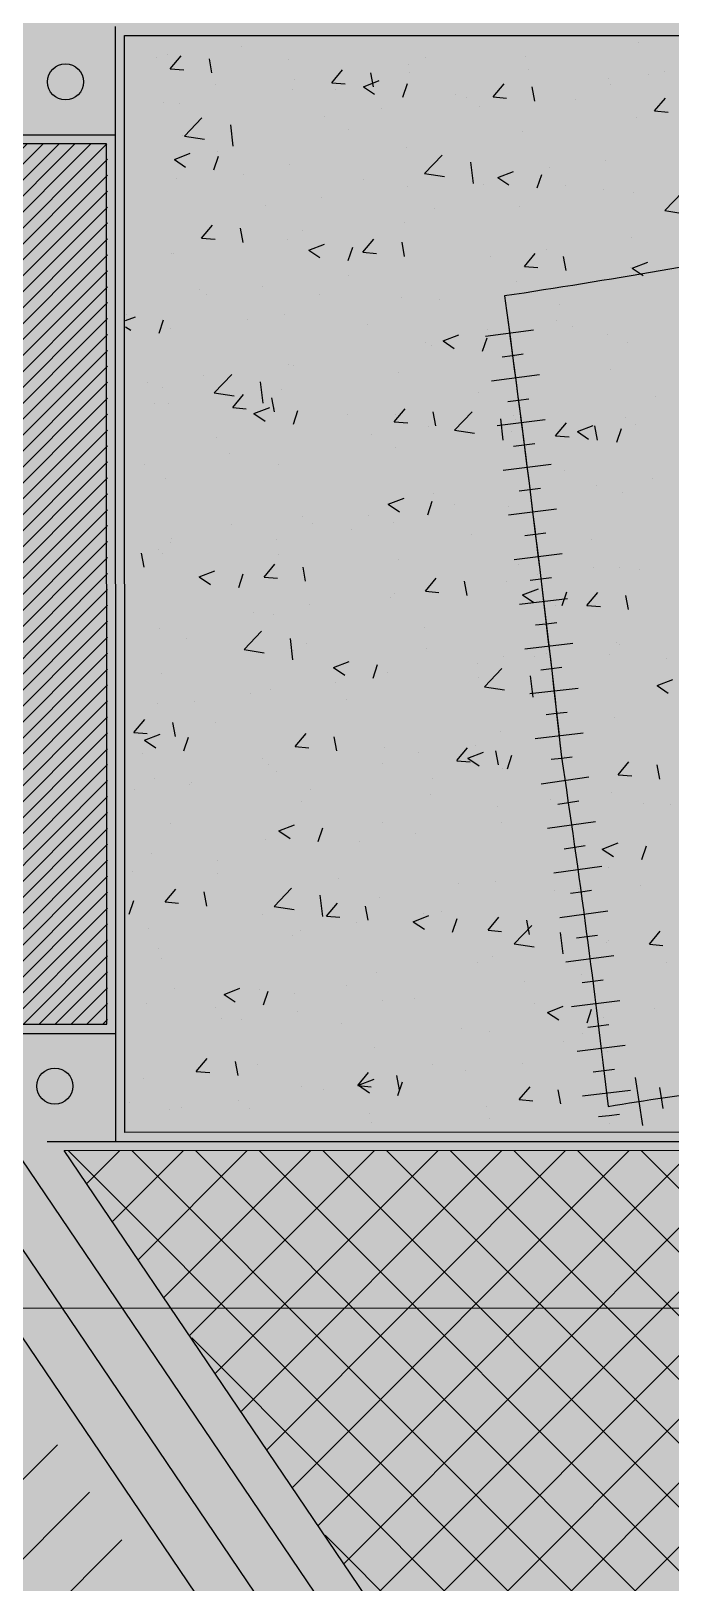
# Model space of a CAD drawing. Header units: millimetres. Extents: x 709 to 3952, y 378 to 2394.
# Drawn here: x 1822 to 1893.1, y 1922.2 to 2094.4 of the extents above; entities that cross this region are included whole.
import ezdxf

# ---------------------------------------------------------------- set-up
doc = ezdxf.new("R2010")
doc.units = ezdxf.units.MM
for name, color, linetype in [('BAS', 252, 'Continuous'), ('PAVE', 3, 'Continuous'), ('TR', 9, 'Continuous')]:
    doc.layers.add(name, color=color, linetype=linetype)

# ---------------------------------------------------------------- blocks, each defined once
blk = doc.blocks.new('*X118')
at = {"color": 0}
for p, q in [((410283.77, 4018843.19), (410425.45, 4018984.87)), ((410292.62, 4018843.19), (410429.02, 4018979.59)), ((410301.48, 4018843.19), (410432.6, 4018974.31))]:
    blk.add_line(p, q, dxfattribs=at)
blk = doc.blocks.new('T-R')
at = {"layer": 'TR'}
blk.add_line((0, -2.69), (0, 2.69), dxfattribs=at)
blk.add_lwpolyline([(2.5, -1.18), (2.5, 0), (2.5, 1.18)], dxfattribs=at)
blk = doc.blocks.new('*X70')
at = {"color": 0}
for p, q in [((410490.05, 4019140.48), (410490.05, 4019140.48)), ((410436.5, 4019138.79), (410436.5, 4019138.79)), ((410437.75, 4019139.11), (410437.75, 4019139.11)), ((410438.01, 4019137.54), (410439.22, 4019138.98)), ((410442.64, 4019137.08), (410442.35, 4019138.64)), ((410445.97, 4019140.03), (410445.97, 4019140.03)), ((410451.1, 4019138.54), (410451.1, 4019138.54)), ((410466.37, 4019138.8), (410466.37, 4019138.8)), ((410477.42, 4019138.88), (410477.42, 4019138.88)), ((410438.01, 4019137.54), (410439.51, 4019137.41)), ((410455.94, 4019135.97), (410457.15, 4019137.41)), ((410460.57, 4019135.51), (410460.28, 4019137.07)), ((410464.44, 4019137.98), (410464.44, 4019137.98)), ((410464.59, 4019137.12), (410464.59, 4019137.12)), ((410477.79, 4019137.41), (410477.79, 4019137.41)), ((410491.13, 4019136.85), (410491.13, 4019136.85)), ((410492.96, 4019137.22), (410492.96, 4019137.22)), ((410443.02, 4019135.75), (410443.02, 4019135.75)), ((410451.6, 4019135.25), (410451.6, 4019135.25)), ((410451.79, 4019136.3), (410451.79, 4019136.3)), ((410455.94, 4019135.97), (410457.44, 4019135.84)), ((410456.37, 4019135.18), (410456.37, 4019135.18)), ((410459.46, 4019135.54), (410461.21, 4019136.21)), ((410459.46, 4019135.54), (410460.71, 4019134.7)), ((410463.85, 4019134.37), (410464.36, 4019135.88)), ((410473.87, 4019134.41), (410475.08, 4019135.84)), ((410478.5, 4019133.94), (410478.21, 4019135.51)), ((410486.7, 4019136.4), (410486.7, 4019136.4)), ((410486.94, 4019135.81), (410486.94, 4019135.81)), ((410437.21, 4019133.79), (410437.21, 4019133.79)), ((410438.98, 4019133.65), (410438.98, 4019133.65)), ((410469.71, 4019134.62), (410469.71, 4019134.62)), ((410470.91, 4019134.32), (410470.91, 4019134.32)), ((410472.36, 4019133.31), (410472.36, 4019133.31)), ((410473.88, 4019134.41), (410475.37, 4019134.27)), ((410483.06, 4019134.06), (410483.06, 4019134.06)), ((410491.81, 4019132.84), (410493.01, 4019134.27)), ((410439.58, 4019130.06), (410441.53, 4019132.09)), ((410455.18, 4019132.25), (410455.18, 4019132.25)), ((410461.44, 4019133.07), (410461.44, 4019133.07)), ((410489.75, 4019132.16), (410489.75, 4019132.16)), ((410491.81, 4019132.84), (410493.3, 4019132.71)), ((410439.39, 4019130.17), (410439.39, 4019130.17)), ((410439.58, 4019130.06), (410441.8, 4019129.72)), ((410444.99, 4019128.93), (410444.72, 4019131.3)), ((410457.78, 4019130.81), (410457.78, 4019130.81)), ((410477.12, 4019130.56), (410477.12, 4019130.56)), ((410438.46, 4019127.47), (410440.21, 4019128.15)), ((410443.2, 4019128.3), (410443.2, 4019128.3)), ((410464.28, 4019128.8), (410464.28, 4019128.8)), ((410438.46, 4019127.47), (410439.7, 4019126.63)), ((410442.85, 4019126.31), (410443.35, 4019127.82)), ((410451.3, 4019126.93), (410451.3, 4019126.93)), ((410466.26, 4019125.92), (410468.21, 4019127.95)), ((410471.68, 4019124.79), (410471.4, 4019127.17)), ((410480.12, 4019126.54), (410480.12, 4019126.54)), ((410486.38, 4019127.36), (410486.38, 4019127.36)), ((410438.67, 4019125.33), (410438.67, 4019125.33)), ((410446.12, 4019125.83), (410446.12, 4019125.83)), ((410459.47, 4019125.27), (410459.47, 4019125.27)), ((410466.26, 4019125.92), (410468.48, 4019125.58)), ((410472.82, 4019124.71), (410472.82, 4019124.71)), ((410474.39, 4019125.47), (410476.14, 4019126.14)), ((410474.39, 4019125.47), (410475.63, 4019124.63)), ((410478.77, 4019124.3), (410479.28, 4019125.81)), ((410454.86, 4019123.21), (410454.86, 4019123.21)), ((410464.33, 4019124.46), (410464.33, 4019124.46)), ((410481.91, 4019124.56), (410481.91, 4019124.56)), ((410486.16, 4019124.14), (410486.16, 4019124.14)), ((410489.44, 4019123.84), (410489.44, 4019123.84)), ((410492.94, 4019121.79), (410494.89, 4019123.82)), ((410448.61, 4019122.39), (410448.61, 4019122.39)), ((410467.33, 4019122.06), (410467.33, 4019122.06)), ((410476.82, 4019122.24), (410476.82, 4019122.24)), ((410492.94, 4019121.79), (410495.16, 4019121.44)), ((410441.48, 4019118.74), (410442.69, 4019120.17)), ((410446.11, 4019118.27), (410445.82, 4019119.84)), ((410452.75, 4019119.56), (410452.75, 4019119.56)), ((410463.98, 4019120.48), (410463.98, 4019120.48)), ((410441.48, 4019118.74), (410442.98, 4019118.61)), ((410451, 4019118.6), (410451, 4019118.6)), ((410453.38, 4019117.41), (410455.13, 4019118.08)), ((410459.41, 4019117.17), (410460.62, 4019118.61)), ((410464.04, 4019116.7), (410463.75, 4019118.27)), ((410489.27, 4019118.75), (410489.27, 4019118.75)), ((410438.17, 4019117.05), (410438.17, 4019117.05)), ((410438.37, 4019117), (410438.37, 4019117)), ((410453.38, 4019117.41), (410454.63, 4019116.57)), ((410457.77, 4019116.24), (410458.27, 4019117.75)), ((410459.41, 4019117.17), (410460.91, 4019117.04)), ((410473.54, 4019116.68), (410473.54, 4019116.68)), ((410477.34, 4019115.6), (410478.55, 4019117.04)), ((410479.8, 4019117.5), (410479.8, 4019117.5)), ((410481.97, 4019115.13), (410481.68, 4019116.7)), ((410457.76, 4019114.6), (410457.76, 4019114.6)), ((410477.34, 4019115.6), (410478.84, 4019115.47)), ((410489.14, 4019115.52), (410489.14, 4019115.52)), ((410489.31, 4019115.41), (410491.06, 4019116.08)), ((410489.31, 4019115.41), (410490.55, 4019114.57)), ((410441.26, 4019113.06), (410441.26, 4019113.06)), ((410448.29, 4019113.35), (410448.29, 4019113.35)), ((410476.51, 4019113.92), (410476.51, 4019113.92)), ((410442.03, 4019112.53), (410442.03, 4019112.53)), ((410454.6, 4019112.5), (410454.6, 4019112.5)), ((410463.68, 4019112.16), (410463.68, 4019112.16)), ((410467.95, 4019111.93), (410467.95, 4019111.93)), ((410481.29, 4019111.37), (410481.29, 4019111.37)), ((410433.02, 4019109.59), (410434.13, 4019110.02)), ((410433.18, 4019110.26), (410433.18, 4019110.26)), ((410436.76, 4019108.18), (410437.27, 4019109.69)), ((410446.53, 4019109.7), (410446.53, 4019109.7)), ((410450.69, 4019110.28), (410450.69, 4019110.28)), ((410480.88, 4019109.64), (410480.88, 4019109.64)), ((410433.02, 4019108.91), (410433.62, 4019108.51)), ((410438.06, 4019108.68), (410438.06, 4019108.68)), ((410459.87, 4019109.14), (410459.87, 4019109.14)), ((410468.3, 4019107.34), (410470.05, 4019108.01)), ((410472.69, 4019106.18), (410473.2, 4019107.69)), ((410473.22, 4019108.57), (410473.22, 4019108.57)), ((410473.23, 4019107.64), (410473.23, 4019107.64)), ((410482.69, 4019108.89), (410482.69, 4019108.89)), ((410486.56, 4019108.01), (410486.56, 4019108.01)), ((410466.3, 4019107.14), (410466.3, 4019107.14)), ((410466.97, 4019106.82), (410466.97, 4019106.82)), ((410468.3, 4019107.34), (410469.55, 4019106.5)), ((410488.84, 4019107.19), (410488.84, 4019107.19)), ((410451.18, 4019104.74), (410451.18, 4019104.74)), ((410451.72, 4019104.64), (410451.72, 4019104.64)), ((410476.21, 4019105.59), (410476.21, 4019105.59)), ((410486.87, 4019104.16), (410486.87, 4019104.16)), ((410435.45, 4019102.67), (410435.45, 4019102.67)), ((410441.71, 4019103.49), (410441.71, 4019103.49)), ((410442.89, 4019101.57), (410444.84, 4019103.6)), ((410448.31, 4019100.44), (410448.03, 4019102.81)), ((410463.37, 4019103.83), (410463.37, 4019103.83)), ((410437.14, 4019102.14), (410437.14, 4019102.14)), ((410442.89, 4019101.57), (410445.12, 4019101.23)), ((410444.95, 4019099.93), (410446.15, 4019101.37)), ((410449.57, 4019099.47), (410449.28, 4019101.03)), ((410450.39, 4019101.96), (410450.39, 4019101.96)), ((410472.29, 4019101.65), (410472.29, 4019101.65)), ((410491.91, 4019101.11), (410491.91, 4019101.11)), ((410436.28, 4019100.35), (410436.28, 4019100.35)), ((410437.76, 4019100.36), (410437.76, 4019100.36)), ((410444.95, 4019099.93), (410446.44, 4019099.8)), ((410447.3, 4019099.28), (410449.05, 4019099.95)), ((410447.3, 4019099.28), (410448.54, 4019098.44)), ((410449.63, 4019099.79), (410449.63, 4019099.79)), ((410451.69, 4019098.11), (410452.19, 4019099.62)), ((410457.71, 4019099.15), (410457.71, 4019099.15)), ((410462.88, 4019098.36), (410464.09, 4019099.8)), ((410462.97, 4019099.22), (410462.97, 4019099.22)), ((410467.51, 4019097.9), (410467.22, 4019099.47)), ((410469.57, 4019097.43), (410471.52, 4019099.46)), ((410476.12, 4019099.03), (410476.12, 4019099.03)), ((410488.53, 4019098.87), (410488.53, 4019098.87)), ((410462.88, 4019098.36), (410464.38, 4019098.23)), ((410466.65, 4019097.78), (410466.65, 4019097.78)), ((410469.57, 4019097.43), (410471.8, 4019097.09)), ((410474.99, 4019096.3), (410474.71, 4019098.67)), ((410475.9, 4019097.27), (410475.9, 4019097.27)), ((410476.32, 4019098.66), (410476.32, 4019098.66)), ((410480.81, 4019096.8), (410482.02, 4019098.23)), ((410483.23, 4019097.28), (410484.98, 4019097.95)), ((410483.23, 4019097.28), (410484.47, 4019096.44)), ((410485.44, 4019096.33), (410485.15, 4019097.9)), ((410487.61, 4019096.11), (410488.12, 4019097.62)), ((410489.66, 4019098.1), (410489.66, 4019098.1)), ((410443.13, 4019096.65), (410443.13, 4019096.65)), ((410460.39, 4019096.96), (410460.39, 4019096.96)), ((410463.07, 4019095.51), (410463.07, 4019095.51)), ((410480.81, 4019096.8), (410482.31, 4019096.67)), ((410444.6, 4019094.88), (410444.6, 4019094.88)), ((410435.13, 4019093.63), (410435.13, 4019093.63)), ((410437.46, 4019092.04), (410437.46, 4019092.04)), ((410450.08, 4019093.64), (410450.08, 4019093.64)), ((410481.83, 4019092.9), (410481.83, 4019092.9)), ((410491.59, 4019092.07), (410491.59, 4019092.07)), ((410467.25, 4019090.4), (410467.25, 4019090.4)), ((410485.33, 4019091.25), (410485.33, 4019091.25)), ((410488.23, 4019090.55), (410488.23, 4019090.55)), ((410462.22, 4019089.21), (410463.97, 4019089.89)), ((410462.22, 4019089.21), (410463.46, 4019088.37)), ((410466.61, 4019088.05), (410467.11, 4019089.56)), ((410469.54, 4019089.17), (410469.54, 4019089.17)), ((410475.6, 4019088.95), (410475.6, 4019088.95)), ((410444.76, 4019087.01), (410444.76, 4019087.01)), ((410452.67, 4019087.9), (410452.67, 4019087.9)), ((410453.81, 4019087.1), (410453.81, 4019087.1)), ((410460.07, 4019087.92), (410460.07, 4019087.92)), ((410462.76, 4019087.19), (410462.76, 4019087.19)), ((410438.09, 4019085.4), (410438.09, 4019085.4)), ((410449.78, 4019085.31), (410449.78, 4019085.31)), ((410458.1, 4019086.45), (410458.1, 4019086.45)), ((410471.45, 4019085.88), (410471.45, 4019085.88)), ((410484.8, 4019085.32), (410484.8, 4019085.32)), ((410435.11, 4019082.23), (410434.82, 4019083.8)), ((410436.68, 4019084.22), (410436.68, 4019084.22)), ((410437.15, 4019083.71), (410437.15, 4019083.71)), ((410438.03, 4019085.02), (410438.03, 4019085.02)), ((410450.03, 4019083.65), (410450.03, 4019083.65)), ((410441.21, 4019081.15), (410442.97, 4019081.82)), ((410448.42, 4019081.13), (410449.62, 4019082.57)), ((410453.04, 4019080.66), (410452.75, 4019082.23)), ((410463.38, 4019083.09), (410463.38, 4019083.09)), ((410476.72, 4019082.53), (410476.72, 4019082.53)), ((410485.01, 4019082.21), (410485.01, 4019082.21)), ((410487.92, 4019082.23), (410487.92, 4019082.23)), ((410490.07, 4019081.96), (410490.07, 4019081.96)), ((410441.22, 4019081.15), (410442.46, 4019080.31)), ((410445.6, 4019079.98), (410446.11, 4019081.49)), ((410448.42, 4019081.13), (410449.91, 4019081)), ((410466.35, 4019079.56), (410467.55, 4019081)), ((410470.97, 4019079.09), (410470.69, 4019080.66)), ((410475.3, 4019080.63), (410475.3, 4019080.63)), ((410478.75, 4019081.39), (410478.75, 4019081.39)), ((410462.46, 4019078.87), (410462.46, 4019078.87)), ((410462.96, 4019079.31), (410462.96, 4019079.31)), ((410466.35, 4019079.56), (410467.84, 4019079.43)), ((410477.14, 4019079.15), (410478.89, 4019079.82)), ((410477.14, 4019079.15), (410478.39, 4019078.31)), ((410481.53, 4019077.98), (410482.04, 4019079.49)), ((410484.28, 4019077.99), (410485.49, 4019079.43)), ((410488.91, 4019077.52), (410488.62, 4019079.09)), ((410447.24, 4019077.24), (410447.24, 4019077.24)), ((410449.48, 4019076.99), (410449.48, 4019076.99)), ((410453.5, 4019078.06), (410453.5, 4019078.06)), ((410480.8, 4019077.99), (410480.8, 4019077.99)), ((410484.28, 4019077.99), (410485.78, 4019077.86)), ((410436.85, 4019075.39), (410436.85, 4019075.39)), ((410446.21, 4019073.08), (410448.15, 4019075.11)), ((410466.22, 4019075.48), (410466.22, 4019075.48)), ((410439.79, 4019074.3), (410439.79, 4019074.3)), ((410446.21, 4019073.08), (410448.43, 4019072.74)), ((410451.62, 4019071.95), (410451.35, 4019074.32)), ((410453.13, 4019073.74), (410453.13, 4019073.74)), ((410466.48, 4019073.18), (410466.48, 4019073.18)), ((410487.62, 4019073.9), (410487.62, 4019073.9)), ((410487.9, 4019073.6), (410487.9, 4019073.6)), ((410451.64, 4019072.98), (410451.64, 4019072.98)), ((410456.14, 4019071.09), (410457.89, 4019071.76)), ((410460.52, 4019069.92), (410461.03, 4019071.43)), ((410472.18, 4019071.53), (410472.18, 4019071.53)), ((410474.99, 4019072.3), (410474.99, 4019072.3)), ((410478.43, 4019072.35), (410478.43, 4019072.35)), ((410479.82, 4019072.61), (410479.82, 4019072.61)), ((410486.79, 4019072.5), (410486.79, 4019072.5)), ((410493.17, 4019072.05), (410493.17, 4019072.05)), ((410437.06, 4019070.48), (410437.06, 4019070.48)), ((410456.14, 4019071.08), (410457.38, 4019070.25)), ((410462.16, 4019070.54), (410462.16, 4019070.54)), ((410472.21, 4019070), (410472.21, 4019070)), ((410472.89, 4019068.94), (410474.84, 4019070.97)), ((410478.3, 4019067.81), (410478.03, 4019070.18)), ((410492.07, 4019069.08), (410493.82, 4019069.76)), ((410446.92, 4019068.2), (410446.92, 4019068.2)), ((410449.17, 4019068.67), (410449.17, 4019068.67)), ((410456.39, 4019069.45), (410456.39, 4019069.45)), ((410472.89, 4019068.94), (410475.11, 4019068.6)), ((410492.07, 4019069.08), (410493.31, 4019068.24)), ((410436.54, 4019067.07), (410436.54, 4019067.07)), ((410440.66, 4019067.38), (410440.66, 4019067.38)), ((410457.63, 4019067.49), (410457.63, 4019067.49)), ((410433.95, 4019063.89), (410435.16, 4019065.33)), ((410438.58, 4019063.43), (410438.29, 4019064.99)), ((410443.05, 4019064.99), (410443.05, 4019064.99)), ((410487.32, 4019065.58), (410487.32, 4019065.58)), ((410433.96, 4019063.89), (410435.45, 4019063.76)), ((410435.13, 4019063.02), (410436.88, 4019063.69)), ((410435.13, 4019063.02), (410436.38, 4019062.18)), ((410439.52, 4019061.85), (410440.03, 4019063.37)), ((410451.89, 4019062.32), (410453.09, 4019063.76)), ((410456.51, 4019061.86), (410456.22, 4019063.42)), ((410474.69, 4019063.98), (410474.69, 4019063.98)), ((410481.33, 4019063.74), (410481.33, 4019063.74)), ((410434.92, 4019061.53), (410434.92, 4019061.53)), ((410451.89, 4019062.32), (410453.38, 4019062.19)), ((410461.85, 4019062.22), (410461.85, 4019062.22)), ((410465.6, 4019061.67), (410465.6, 4019061.67)), ((410469.82, 4019060.76), (410471.02, 4019062.19)), ((410471.06, 4019061.02), (410472.81, 4019061.69)), ((410471.06, 4019061.02), (410472.3, 4019060.18)), ((410471.86, 4019062.49), (410471.86, 4019062.49)), ((410474.44, 4019060.29), (410474.15, 4019061.86)), ((410475.45, 4019059.85), (410475.95, 4019061.36)), ((410481.76, 4019061.25), (410481.76, 4019061.25)), ((410448.26, 4019060.97), (410448.26, 4019060.97)), ((410448.87, 4019060.35), (410448.87, 4019060.35)), ((410449.81, 4019059.59), (410449.81, 4019059.59)), ((410461.61, 4019060.4), (410461.61, 4019060.4)), ((410469.82, 4019060.75), (410471.31, 4019060.62)), ((410474.95, 4019059.84), (410474.95, 4019059.84)), ((410487.75, 4019059.19), (410488.95, 4019060.62)), ((410488.3, 4019059.27), (410488.3, 4019059.27)), ((410492.37, 4019058.72), (410492.09, 4019060.29)), ((410436.24, 4019058.75), (410436.24, 4019058.75)), ((410440.19, 4019058.17), (410440.19, 4019058.17)), ((410440.34, 4019058.34), (410440.34, 4019058.34)), ((410453.53, 4019057.61), (410453.53, 4019057.61)), ((410467.18, 4019058.74), (410467.18, 4019058.74)), ((410487.75, 4019059.19), (410489.25, 4019059.06)), ((410434.08, 4019057.52), (410434.08, 4019057.52)), ((410452.6, 4019056.24), (410452.6, 4019056.24)), ((410466.88, 4019057.04), (410466.88, 4019057.04)), ((410480.22, 4019056.48), (410480.22, 4019056.48)), ((410487.01, 4019057.26), (410487.01, 4019057.26)), ((410490.54, 4019055.96), (410490.54, 4019055.96)), ((410493.57, 4019055.92), (410493.57, 4019055.92)), ((410474.38, 4019055.66), (410474.38, 4019055.66)), ((410438.02, 4019053.74), (410438.02, 4019053.74)), ((410450.05, 4019052.96), (410451.81, 4019053.63)), ((410450.06, 4019052.96), (410451.3, 4019052.12)), ((410454.44, 4019051.79), (410454.95, 4019053.3)), ((410461.55, 4019053.9), (410461.55, 4019053.9)), ((410465.28, 4019052.63), (410465.28, 4019052.63)), ((410474.75, 4019053.88), (410474.75, 4019053.88)), ((410448.56, 4019052.02), (410448.56, 4019052.02)), ((410459.02, 4019051.81), (410459.02, 4019051.81)), ((410485.98, 4019050.95), (410487.73, 4019051.63)), ((410485.98, 4019050.95), (410487.23, 4019050.11)), ((410490.37, 4019049.79), (410490.88, 4019051.3)), ((410435.94, 4019050.42), (410435.94, 4019050.42)), ((410443.23, 4019049.73), (410443.23, 4019049.73)), ((410486.71, 4019048.94), (410486.71, 4019048.94)), ((410433.77, 4019048.48), (410433.77, 4019048.48)), ((410443.29, 4019048.26), (410443.29, 4019048.26)), ((410456.63, 4019047.69), (410456.63, 4019047.69)), ((410474.08, 4019047.34), (410474.08, 4019047.34)), ((410437.42, 4019045.09), (410438.63, 4019046.52)), ((410442.05, 4019044.62), (410441.76, 4019046.19)), ((410449.52, 4019044.59), (410451.47, 4019046.62)), ((410454.94, 4019043.46), (410454.66, 4019045.83)), ((410461.24, 4019045.58), (410461.24, 4019045.58)), ((410469.98, 4019047.13), (410469.98, 4019047.13)), ((410480.73, 4019046.33), (410480.73, 4019046.33)), ((410483.33, 4019046.57), (410483.33, 4019046.57)), ((410483.96, 4019046.09), (410483.96, 4019046.09)), ((410490.22, 4019046.92), (410490.22, 4019046.92)), ((410433.44, 4019043.73), (410433.94, 4019045.24)), ((410437.43, 4019045.09), (410438.92, 4019044.96)), ((410449.52, 4019044.59), (410451.75, 4019044.24)), ((410455.36, 4019043.52), (410456.56, 4019044.96)), ((410459.98, 4019043.05), (410459.69, 4019044.62)), ((410466.15, 4019043.83), (410466.15, 4019043.83)), ((410468.17, 4019044.02), (410468.17, 4019044.02)), ((410435.63, 4019042.1), (410435.63, 4019042.1)), ((410448.26, 4019043.7), (410448.26, 4019043.7)), ((410455.36, 4019043.52), (410456.85, 4019043.39)), ((410458.7, 4019042.77), (410458.7, 4019042.77)), ((410464.98, 4019042.89), (410466.73, 4019043.56)), ((410464.98, 4019042.89), (410466.22, 4019042.05)), ((410469.36, 4019041.72), (410469.87, 4019043.23)), ((410473.29, 4019041.95), (410474.49, 4019043.39)), ((410476.2, 4019040.45), (410478.15, 4019042.48)), ((410477.91, 4019041.48), (410477.62, 4019043.05)), ((410451.57, 4019041.32), (410451.57, 4019041.32)), ((410452.45, 4019041.95), (410452.45, 4019041.95)), ((410473.29, 4019041.95), (410474.78, 4019041.82)), ((410476.2, 4019040.45), (410478.43, 4019040.11)), ((410481.62, 4019039.32), (410481.34, 4019041.69)), ((410486.4, 4019040.62), (410486.4, 4019040.62)), ((410486.72, 4019040.84), (410486.72, 4019040.84)), ((410491.22, 4019040.38), (410492.42, 4019041.82)), ((410491.22, 4019040.38), (410492.71, 4019040.25)), ((410436.66, 4019039.87), (410436.66, 4019039.87)), ((410436.99, 4019038.82), (410436.99, 4019038.82)), ((410473.78, 4019039.01), (410473.78, 4019039.01)), ((410460.94, 4019037.25), (410460.94, 4019037.25)), ((410472.14, 4019038.34), (410472.14, 4019038.34)), ((410483.64, 4019037.06), (410483.64, 4019037.06)), ((410493.11, 4019038.31), (410493.11, 4019038.31)), ((410438.42, 4019035.48), (410438.42, 4019035.48)), ((410443.97, 4019034.83), (410445.72, 4019035.5)), ((410447.96, 4019035.38), (410447.96, 4019035.38)), ((410448.36, 4019033.66), (410448.87, 4019035.17)), ((410457.56, 4019035.84), (410457.56, 4019035.84)), ((410477.38, 4019036.23), (410477.38, 4019036.23)), ((410435.33, 4019033.78), (410435.33, 4019033.78)), ((410443.97, 4019034.83), (410445.22, 4019033.99)), ((410451.77, 4019034.92), (410451.77, 4019034.92)), ((410461.6, 4019034.16), (410461.6, 4019034.16)), ((410465.11, 4019034.36), (410465.11, 4019034.36)), ((410478.46, 4019033.79), (410478.46, 4019033.79)), ((410479.9, 4019032.83), (410481.65, 4019033.5)), ((410442.98, 4019033.33), (410442.98, 4019033.33)), ((410443.69, 4019032.13), (410443.69, 4019032.13)), ((410445.87, 4019032.09), (410445.87, 4019032.09)), ((410452.13, 4019032.91), (410452.13, 4019032.91)), ((410479.9, 4019032.82), (410481.14, 4019031.99)), ((410484.29, 4019031.66), (410484.79, 4019033.17)), ((410486.1, 4019032.29), (410486.1, 4019032.29)), ((410491.8, 4019033.23), (410491.8, 4019033.23)), ((410457.04, 4019031.56), (410457.04, 4019031.56)), ((410470.38, 4019031), (410470.38, 4019031)), ((410473.47, 4019030.69), (410473.47, 4019030.69)), ((410483.73, 4019030.43), (410483.73, 4019030.43)), ((410460.64, 4019028.93), (410460.64, 4019028.93)), ((410481.69, 4019029.59), (410481.69, 4019029.59)), ((410486.53, 4019028.44), (410486.53, 4019028.44)), ((410440.89, 4019026.28), (410442.1, 4019027.72)), ((410445.52, 4019025.82), (410445.23, 4019027.38)), ((410447.65, 4019027.06), (410447.65, 4019027.06)), ((410467.11, 4019027.09), (410467.11, 4019027.09)), ((410477.07, 4019027.2), (410477.07, 4019027.2)), ((410435.02, 4019025.46), (410435.02, 4019025.46)), ((410440.89, 4019026.28), (410442.39, 4019026.15)), ((410458.82, 4019024.71), (410460.03, 4019026.15)), ((410458.89, 4019024.76), (410460.65, 4019025.43)), ((410463.45, 4019024.25), (410463.16, 4019025.81)), ((410463.28, 4019023.59), (410463.79, 4019025.11)), ((410470.81, 4019026.37), (410470.81, 4019026.37)), ((410452.53, 4019024.58), (410452.53, 4019024.58)), ((410455.02, 4019024.3), (410455.02, 4019024.3)), ((410458.83, 4019024.71), (410460.32, 4019024.58)), ((410458.9, 4019024.76), (410460.14, 4019023.92)), ((410476.76, 4019023.15), (410477.96, 4019024.58)), ((410476.76, 4019023.15), (410478.25, 4019023.01)), ((410481.38, 4019022.68), (410481.09, 4019024.25)), ((410485.8, 4019023.97), (410485.8, 4019023.97)), ((410433.45, 4019022.78), (410433.45, 4019022.78)), ((410437.95, 4019022.08), (410437.95, 4019022.08)), ((410439.29, 4019022.23), (410439.29, 4019022.23)), ((410445.55, 4019023.05), (410445.55, 4019023.05)), ((410446.79, 4019022.21), (410446.79, 4019022.21)), ((410460.14, 4019021.65), (410460.14, 4019021.65)), ((410473.17, 4019022.37), (410473.17, 4019022.37)), ((410460.33, 4019020.61), (410460.33, 4019020.61)), ((410473.48, 4019021.08), (410473.48, 4019021.08)), ((410486.83, 4019020.52), (410486.83, 4019020.52))]:
    blk.add_line(p, q, dxfattribs=at)
blk = doc.blocks.new('*X53')
at = {"color": 0}
for p, q in [((410367.02, 4019109.46), (410386.76, 4019129.2)), ((410367.02, 4019111.23), (410384.99, 4019129.2)), ((410367.02, 4019112.99), (410383.23, 4019129.2)), ((410367.02, 4019114.76), (410381.46, 4019129.2)), ((410367.02, 4019116.53), (410379.69, 4019129.2)), ((410367.02, 4019118.3), (410377.92, 4019129.2)), ((410367.02, 4019120.07), (410376.15, 4019129.2)), ((410367.02, 4019121.83), (410374.39, 4019129.2)), ((410367.02, 4019123.6), (410372.62, 4019129.2)), ((410367.02, 4019125.37), (410370.85, 4019129.2)), ((410367.02, 4019127.14), (410369.08, 4019129.2)), ((410367.02, 4019128.9), (410367.32, 4019129.2)), ((410367.03, 4019107.7), (410388.53, 4019129.2)), ((410367.22, 4019106.12), (410390.3, 4019129.2)), ((410367.6, 4019104.74), (410392.06, 4019129.2)), ((410368.14, 4019103.51), (410393.83, 4019129.2)), ((410368.8, 4019102.4), (410395.6, 4019129.2)), ((410369.52, 4019101.35), (410397.37, 4019129.2)), ((410370.23, 4019100.3), (410399.14, 4019129.2)), ((410370.95, 4019099.24), (410400.9, 4019129.2)), ((410371.66, 4019098.19), (410402.67, 4019129.2)), ((410372.37, 4019097.13), (410404.44, 4019129.2)), ((410373.09, 4019096.08), (410406.21, 4019129.2)), ((410373.8, 4019095.03), (410407.97, 4019129.2)), ((410374.51, 4019093.97), (410409.74, 4019129.2)), ((410375.23, 4019092.92), (410411.51, 4019129.2)), ((410375.94, 4019091.86), (410413.28, 4019129.2)), ((410376.66, 4019090.81), (410415.05, 4019129.2)), ((410377.37, 4019089.76), (410416.81, 4019129.2)), ((410378.08, 4019088.7), (410418.58, 4019129.2)), ((410378.8, 4019087.65), (410420.35, 4019129.2)), ((410379.51, 4019086.59), (410422.12, 4019129.2)), ((410380.22, 4019085.54), (410423.88, 4019129.2)), ((410380.94, 4019084.49), (410425.65, 4019129.2)), ((410381.65, 4019083.43), (410427.42, 4019129.2)), ((410382.37, 4019082.38), (410429.19, 4019129.2)), ((410383.08, 4019081.32), (410430.96, 4019129.2)), ((410383.79, 4019080.27), (410431.02, 4019127.5)), ((410384.51, 4019079.22), (410431.02, 4019125.73)), ((410385.22, 4019078.16), (410431.02, 4019123.96)), ((410385.93, 4019077.11), (410431.02, 4019122.19)), ((410386.65, 4019076.05), (410431.02, 4019120.43)), ((410387.36, 4019075), (410431.02, 4019118.66)), ((410388.08, 4019073.95), (410431.02, 4019116.89)), ((410388.79, 4019072.89), (410431.02, 4019115.12)), ((410389.5, 4019071.84), (410431.02, 4019113.35)), ((410390.22, 4019070.78), (410431.02, 4019111.59)), ((410390.93, 4019069.73), (410431.02, 4019109.82)), ((410391.64, 4019068.68), (410431.02, 4019108.05)), ((410392.36, 4019067.62), (410431.02, 4019106.28)), ((410393.07, 4019066.57), (410431.02, 4019104.52)), ((410393.79, 4019065.51), (410431.02, 4019102.75)), ((410394.5, 4019064.46), (410431.02, 4019100.98)), ((410395.21, 4019063.41), (410431.02, 4019099.21)), ((410395.93, 4019062.35), (410431.02, 4019097.44)), ((410396.64, 4019061.3), (410431.02, 4019095.68)), ((410397.35, 4019060.24), (410431.02, 4019093.91)), ((410398.07, 4019059.19), (410431.02, 4019092.14)), ((410398.78, 4019058.14), (410431.02, 4019090.37)), ((410399.5, 4019057.08), (410431.02, 4019088.61)), ((410400.21, 4019056.03), (410431.02, 4019086.84)), ((410400.92, 4019054.97), (410431.02, 4019085.07)), ((410401.64, 4019053.92), (410431.02, 4019083.3)), ((410402.35, 4019052.86), (410431.02, 4019081.53)), ((410403.06, 4019051.81), (410431.02, 4019079.77)), ((410403.78, 4019050.76), (410431.02, 4019078)), ((410404.49, 4019049.7), (410431.02, 4019076.23)), ((410405.2, 4019048.65), (410431.02, 4019074.46)), ((410405.92, 4019047.59), (410431.02, 4019072.7)), ((410406.63, 4019046.54), (410431.02, 4019070.93)), ((410407.35, 4019045.49), (410431.02, 4019069.16)), ((410408.06, 4019044.43), (410431.02, 4019067.39)), ((410408.77, 4019043.38), (410431.02, 4019065.62)), ((410409.49, 4019042.32), (410431.02, 4019063.86)), ((410410.2, 4019041.27), (410431.02, 4019062.09)), ((410410.91, 4019040.22), (410431.02, 4019060.32)), ((410411.63, 4019039.16), (410431.02, 4019058.55)), ((410412.34, 4019038.11), (410431.02, 4019056.79)), ((410413.06, 4019037.05), (410431.02, 4019055.02)), ((410413.77, 4019036), (410431.02, 4019053.25)), ((410414.48, 4019034.95), (410431.02, 4019051.48)), ((410415.2, 4019033.89), (410431.02, 4019049.71)), ((410415.91, 4019032.84), (410431.02, 4019047.95)), ((410416.62, 4019031.78), (410431.02, 4019046.18)), ((410418.11, 4019031.5), (410431.02, 4019044.41)), ((410419.88, 4019031.5), (410431.02, 4019042.64)), ((410421.64, 4019031.5), (410431.02, 4019040.88)), ((410423.41, 4019031.5), (410431.02, 4019039.11)), ((410425.18, 4019031.5), (410431.02, 4019037.34)), ((410426.95, 4019031.5), (410431.02, 4019035.57)), ((410428.71, 4019031.5), (410431.02, 4019033.81)), ((410430.48, 4019031.5), (410431.02, 4019032.04))]:
    blk.add_line(p, q, dxfattribs=at)
blk = doc.blocks.new('*X54')
at = {"color": 0}
for p, q in [((410502.22, 4018941.94), (410426.66, 4019017.5)), ((410428.76, 4019013.87), (410432.39, 4019017.5)), ((410431.61, 4019009.65), (410439.46, 4019017.5)), ((410506.43, 4018944.79), (410433.73, 4019017.5)), ((410434.47, 4019005.43), (410446.53, 4019017.5)), ((410437.32, 4019001.22), (410453.61, 4019017.5)), ((410440.18, 4018997), (410460.68, 4019017.5)), ((410510.65, 4018947.65), (410440.8, 4019017.5)), ((410443.03, 4018992.79), (410467.75, 4019017.5)), ((410445.89, 4018988.57), (410474.82, 4019017.5)), ((410514.87, 4018950.5), (410447.87, 4019017.5)), ((410448.74, 4018984.35), (410481.89, 4019017.5)), ((410451.6, 4018980.14), (410488.96, 4019017.5)), ((410454.45, 4018975.92), (410496.03, 4019017.5)), ((410519.08, 4018953.36), (410454.94, 4019017.5)), ((410457.31, 4018971.7), (410503.1, 4019017.5)), ((410460.16, 4018967.49), (410510.17, 4019017.5)), ((410523.3, 4018956.21), (410462.01, 4019017.5)), ((410463.02, 4018963.27), (410517.25, 4019017.5)), ((410465.87, 4018959.06), (410524.32, 4019017.5)), ((410468.73, 4018954.84), (410531.39, 4019017.5)), ((410527.51, 4018959.07), (410469.08, 4019017.5)), ((410471.58, 4018950.62), (410538.46, 4019017.5)), ((410531.73, 4018961.92), (410476.15, 4019017.5)), ((410535.95, 4018964.78), (410483.23, 4019017.5)), ((410540.16, 4018967.63), (410490.3, 4019017.5)), ((410498, 4018939.08), (410440.37, 4018996.71)), ((410493.79, 4018936.23), (410455.21, 4018974.81))]:
    blk.add_line(p, q, dxfattribs=at)
blk = doc.blocks.new('PA')
at = {"layer": 'PAVE'}
blk.add_circle((0, 0), 2, dxfattribs=at)

msp = doc.modelspace()

# ---------------------------------------------------------------- hatches: boundary and pattern name
at = {"layer": 'BAS', "true_color": 0xc7c8ca, "transparency": 33554513}
h = msp.add_hatch(color=9, dxfattribs=at)
h.dxf.hatch_style = 1
h.paths.add_polyline_path([(735.07, 2394.13), (735.07, 400.97), (3218.5, 400.97), (3218.5, 2394.13)])
h.paths.add_polyline_path([(1826.32, 1353.24), (2408.56, 1353.24), (2408.56, 918.34), (1826.32, 918.34)], flags=16)

# ---------------------------------------------------------------- linework, layer by layer
at = {"layer": 'BAS'}
for p, q in [((1831.4, 1971.22), (1831.39, 2094.92)), ((1765.39, 2082.92), (1831.39, 2082.92)), ((1764.39, 2052.69), (1879.23, 1883.14)), ((1759.83, 2049.61), (1881.97, 1869.29)), ((1755.52, 2046.16), (1870.12, 1876.97)), ((1815.67, 1983.22), (1831.4, 1983.22)), ((1823.79, 1971.22), (1955.6, 1971.24))]:
    msp.add_line(p, q, dxfattribs=at)
for points in [[(1832.39, 2093.92), (1954.59, 2093.94), (1954.6, 1972.24), (1832.4, 1972.22)], [(1954.6, 1970.24), (1954.61, 1932.41), (1953.08, 1929.54), (1886.24, 1884.26), (1883.55, 1884.78), (1825.68, 1970.22)]]:
    msp.add_lwpolyline(points, close=True, dxfattribs=at)
for points in [[(1992.33, 2088.73, 0.006563), (1964.08, 2081.84, 0.01361), (1909.1, 2070.96, -0.009799), (1874.59, 2065.03, -0.006103), (1880.92, 2013.86, -0.008671), (1886.09, 1975.12, -0.016937), (1911.49, 1978.37, -0.011936), (1933.86, 1984.26, -0.022699), (1967.87, 1993.09, -0.017092), (1999.38, 2002.64, -0.019874)], [(1830.4, 1984.22), (1830.39, 2081.92), (1766.39, 2081.92), (1766.39, 2060.82, 0.149914), (1768.11, 2055.22), (1816.2, 1984.22), (1830.4, 1984.22)], [(1874.81, 2063.41, -0.005909), (1880.92, 2013.86, -0.008671), (1886.09, 1975.12, -0.016937), (1911.49, 1978.37, -0.011936), (1933.86, 1984.26, -0.022699), (1967.87, 1993.09, -0.017092), (1999.38, 2002.64, -0.019874)]]:
    msp.add_lwpolyline(points, format="xyb", dxfattribs=at)
msp.add_lwpolyline([(1576.13, 1952.69), (1999.38, 1952.75)], dxfattribs=at)
msp.add_lwpolyline([(1576.13, 1952.69), (1999.38, 1952.75)], dxfattribs=at)
msp.add_lwpolyline([(1576.13, 1952.69), (1999.38, 1952.75)], dxfattribs=at)

# ---------------------------------------------------------------- block references
for name, p, rotation in [('*X70', (-408107.77, -4017097.58), 0.007024849578497167), ('PA', (1825.82, 2088.78), 0.007024849578497167), ('*X53', (-408107.77, -4017097.58), 0.007024849578497167), ('T-R', (1875.15, 2060.92), 277.6358120831157), ('T-R', (1875.81, 2055.96), 277.5001811351078), ('T-R', (1876.45, 2051), 277.3645501894996), ('*X118', (-408107.77, -4017097.58), 0.007024849578497167), ('T-R', (1877.09, 2046.04), 277.2289193076776), ('T-R', (1877.71, 2041.08), 277.0932885827449), ('T-R', (1878.32, 2036.12), 276.95765726133), ('T-R', (1878.92, 2031.15), 276.8220262673393), ('T-R', (1879.51, 2026.19), 276.6863952747826), ('T-R', (1880.09, 2021.22), 276.5507647699498), ('T-R', (1880.65, 2016.25), 276.4151340205779), ('T-R', (1881.31, 2011.3), 278.4580292843993), ('T-R', (1882.03, 2006.35), 278.203793587324), ('T-R', (1882.73, 2001.4), 277.9495579433291), ('T-R', (1883.41, 1996.45), 277.6953219638194), ('T-R', (1884.07, 1991.49), 277.441086678664), ('T-R', (1884.71, 1986.53), 277.186850808656), ('T-R', (1885.32, 1981.57), 276.9326153162276), ('PA', (1824.64, 1977.37), 0.007024849578497167), ('T-R', (1889.55, 1975.67), 8.692411684667228), ('T-R', (1885.91, 1976.6), 276.6783794319625), ('*X54', (-408107.77, -4017097.58), 0.007024849578497167)]:
    msp.add_blockref(name, p, dxfattribs=dict(at, rotation=rotation))

doc.saveas('drawing.dxf')
